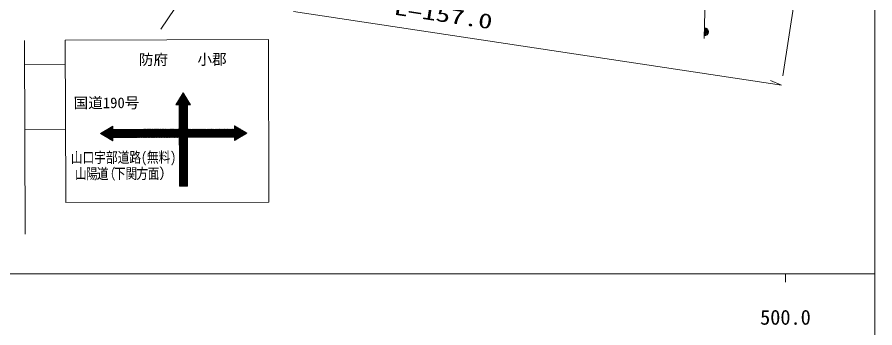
# Model space of a CAD drawing. Units: millimetres, scale not verified. Extents: x 40000 to 680000, y 20000 to 380000.
# Drawn here: x 473475 to 579000, y 198357 to 236613 of the extents above; entities that cross this region are included whole.
import ezdxf
from ezdxf.enums import TextEntityAlignment as Align

# ---------------------------------------------------------------- set-up
doc = ezdxf.new("R2010")
doc.units = ezdxf.units.MM
doc.header["$LTSCALE"] = 1000
doc.linetypes.add('CHAIN', pattern=[18.5, 12, -1.5, 3.5, -1.5])
for name, color, linetype, lineweight in [('M-BGD', 7, 'Continuous', 13), ('M-BMK', 2, 'CHAIN', 13), ('M-STR-HTXT', 7, 'Continuous', 13), ('M-STR-STRC', 7, 'Continuous', 13), ('M-TTL-BAND', 7, 'Continuous', 13)]:
    doc.layers.add(name, color=color, linetype=linetype, lineweight=lineweight)
doc.styles.add('ＭＳ ゴシック', font='')
doc.styles.get('ＭＳ ゴシック').set_extended_font_data('MS Gothic')

msp = doc.modelspace()

# ---------------------------------------------------------------- linework, layer by layer
at = {"layer": 'M-BGD'}
for p, q in [((558402, 250296), (558014, 233970)), ((558075, 235311), (558110, 234323)), ((558463, 234903), (558101, 234570)), ((558110, 234323), (558210, 235277)), ((558210, 235277), (558263, 234367)), ((558263, 234367), (558343, 235211)), ((558343, 235211), (558431, 234509)), ((558431, 234509), (558463, 234903))]:
    msp.add_line(p, q, dxfattribs=at)
msp.add_arc((558032, 234810), 500, 268.64194, 88.64193, dxfattribs=at)
at = {"layer": 'M-BMK'}
msp.add_line((572252, 259539), (567524, 228225), dxfattribs=at)
at = {"layer": 'M-STR-HTXT'}
for p, q in [((567524, 228225), (507464, 237305)), ((566152, 228820), (567524, 228225))]:
    msp.add_line(p, q, dxfattribs=at)
at = {"layer": 'M-STR-STRC'}
for p, q in [((508991, 261603), (491146, 235136)), ((474395, 233749), (474471, 209873)), ((479394, 233765), (504385, 233845)), ((479454, 214772), (479394, 233765)), ((504385, 233845), (504448, 213852)), ((479403, 230766), (474405, 230750)), ((493909, 227314), (493014, 225811)), ((493079, 225811), (494161, 226893)), ((493127, 226000), (494108, 226981)), ((493335, 226350), (494055, 227070)), ((493544, 226700), (494002, 227158)), ((494794, 225817), (493681, 226930)), ((494608, 226145), (493734, 227019)), ((493752, 227050), (493949, 227247)), ((494397, 226496), (493786, 227107)), ((494187, 226848), (493839, 227196)), ((493977, 227199), (493892, 227285)), ((493909, 227314), (494804, 225817)), ((493102, 225811), (493047, 225867)), ((493243, 225812), (493100, 225955)), ((493384, 225812), (493153, 226044)), ((494417, 224922), (493206, 226133)), ((493221, 225812), (494214, 226804)), ((494416, 225064), (493258, 226221)), ((494416, 225205), (493311, 226310)), ((493363, 225812), (494266, 226716)), ((494415, 225347), (493364, 226398)), ((493414, 225722), (494319, 226627)), ((493415, 225581), (494372, 226539)), ((493415, 225440), (494425, 226450)), ((493416, 225299), (494478, 226362)), ((493416, 225158), (494531, 226273)), ((494415, 225489), (493417, 226487)), ((493417, 225017), (494584, 226185)), ((493417, 224876), (494637, 226096)), ((494414, 225631), (493470, 226576)), ((494414, 225773), (493522, 226664)), ((494512, 225816), (493575, 226753)), ((494653, 225816), (493628, 226842)), ((494498, 225816), (494690, 226007)), ((494640, 225816), (494743, 225919)), ((494782, 225817), (494795, 225830)), ((493414, 225812), (493014, 225811)), ((493414, 225812), (493446, 215816)), ((494417, 224780), (493414, 225783)), ((494417, 224638), (493415, 225641)), ((494418, 224496), (493415, 225499)), ((494418, 224354), (493416, 225357)), ((494419, 224212), (493416, 225215)), ((494419, 224070), (493416, 225073)), ((494420, 223929), (493417, 224931)), ((494420, 223787), (493417, 224790)), ((493418, 224735), (494414, 225732)), ((493418, 224594), (494414, 225591)), ((493418, 224453), (494415, 225450)), ((493419, 224312), (494415, 225309)), ((493419, 224171), (494416, 225168)), ((493420, 224030), (494416, 225027)), ((493420, 223889), (494417, 224886)), ((494414, 225816), (494804, 225817)), ((494446, 215819), (494414, 225816)), ((492473, 221811), (494420, 223758)), ((494421, 223645), (493418, 224648)), ((494421, 223503), (493418, 224506)), ((494422, 223361), (493419, 224364)), ((494422, 223219), (493419, 224222)), ((494422, 223077), (493420, 224080)), ((494423, 222935), (493420, 223938)), ((495397, 221820), (493420, 223796)), ((493421, 223749), (494417, 224745)), ((493421, 223608), (494418, 224604)), ((493422, 223467), (494418, 224463)), ((493422, 223326), (494418, 224322)), ((493422, 223185), (494419, 224181)), ((493423, 223044), (494419, 224040)), ((493423, 222903), (494420, 223899)), ((479429, 222769), (474430, 222753)), ((485235, 223187), (483739, 222283)), ((483924, 222171), (484489, 222736)), ((484012, 222118), (484846, 222952)), ((484100, 222065), (485203, 223168)), ((484189, 222012), (485236, 223059)), ((484277, 221959), (485236, 222918)), ((484365, 221906), (485247, 222787)), ((485247, 221788), (484370, 222664)), ((484453, 221852), (485389, 222788)), ((485388, 221788), (484458, 222718)), ((484542, 221799), (485531, 222788)), ((485529, 221789), (484546, 222771)), ((484630, 221746), (485673, 222789)), ((485670, 221789), (484635, 222824)), ((484718, 221693), (485815, 222789)), ((485811, 221790), (484723, 222878)), ((484806, 221640), (485956, 222790)), ((485952, 221790), (484811, 222931)), ((484895, 221587), (486098, 222790)), ((486093, 221791), (484899, 222984)), ((484983, 221533), (486240, 222791)), ((485237, 222788), (484987, 223037)), ((485236, 222930), (485075, 223091)), ((485236, 223072), (485163, 223144)), ((485237, 222787), (485235, 223187)), ((488235, 222797), (485237, 222787)), ((486234, 221791), (485237, 222787)), ((486375, 221791), (485378, 222788)), ((485379, 221788), (486382, 222791)), ((486515, 221792), (485519, 222788)), ((485521, 221789), (486524, 222792)), ((486656, 221792), (485660, 222789)), ((485663, 221789), (486666, 222792)), ((486797, 221793), (485801, 222789)), ((485805, 221790), (486808, 222792)), ((486938, 221793), (485942, 222790)), ((485947, 221790), (486950, 222793)), ((487079, 221794), (486083, 222790)), ((486089, 221791), (487091, 222793)), ((487220, 221794), (486224, 222791)), ((486231, 221791), (487233, 222794)), ((487361, 221795), (486365, 222791)), ((486372, 221791), (487375, 222794)), ((487502, 221795), (486506, 222791)), ((486514, 221792), (487517, 222795)), ((487643, 221795), (486647, 222792)), ((486656, 221792), (487659, 222795)), ((487784, 221796), (486788, 222792)), ((486798, 221793), (487801, 222796)), ((487925, 221796), (486929, 222793)), ((486940, 221793), (487943, 222796)), ((488066, 221797), (487070, 222793)), ((487082, 221794), (488085, 222797)), ((488207, 221797), (487211, 222794)), ((487224, 221794), (488226, 222797)), ((488348, 221798), (487352, 222794)), ((487365, 221795), (488368, 222797)), ((488489, 221798), (487493, 222795)), ((487507, 221795), (488510, 222798)), ((488630, 221799), (487634, 222795)), ((487649, 221795), (488652, 222798)), ((488771, 221799), (487775, 222796)), ((487791, 221796), (488794, 222799)), ((488912, 221800), (487916, 222796)), ((487933, 221796), (488936, 222799)), ((489053, 221800), (488057, 222796)), ((488075, 221797), (489078, 222800)), ((489194, 221800), (488197, 222797)), ((488217, 221797), (489220, 222800)), ((488235, 222797), (500231, 222835)), ((489335, 221801), (488338, 222797)), ((488359, 221798), (489361, 222801)), ((489476, 221801), (488479, 222798)), ((488500, 221798), (489503, 222801)), ((489617, 221802), (488620, 222798)), ((488642, 221799), (489645, 222801)), ((489758, 221802), (488761, 222799)), ((488784, 221799), (489787, 222802)), ((489899, 221803), (488902, 222799)), ((488926, 221800), (489929, 222802)), ((490040, 221803), (489043, 222800)), ((489068, 221800), (490071, 222803)), ((490181, 221804), (489184, 222800)), ((489210, 221800), (490213, 222803)), ((490322, 221804), (489325, 222800)), ((489352, 221801), (490355, 222804)), ((490463, 221804), (489466, 222801)), ((489494, 221801), (490496, 222804)), ((490604, 221805), (489607, 222801)), ((489635, 221802), (490638, 222805)), ((490745, 221805), (489748, 222802)), ((489777, 221802), (490780, 222805)), ((490886, 221806), (489889, 222802)), ((489919, 221803), (490922, 222806)), ((491027, 221806), (490030, 222803)), ((490061, 221803), (491064, 222806)), ((491168, 221807), (490171, 222803)), ((490203, 221804), (491206, 222806)), ((491309, 221807), (490312, 222804)), ((490345, 221804), (491348, 222807)), ((491450, 221808), (490453, 222804)), ((490487, 221805), (491490, 222807)), ((491590, 221808), (490594, 222805)), ((490629, 221805), (491631, 222808)), ((491731, 221808), (490735, 222805)), ((490770, 221805), (491773, 222808)), ((491872, 221809), (490876, 222805)), ((490912, 221806), (491915, 222809)), ((492013, 221809), (491017, 222806)), ((491054, 221806), (492057, 222809)), ((492154, 221810), (491158, 222806)), ((491196, 221807), (492199, 222810)), ((492295, 221810), (491299, 222807)), ((491338, 221807), (492341, 222810)), ((492436, 221811), (491440, 222807)), ((491480, 221808), (492483, 222811)), ((492577, 221811), (491581, 222808)), ((491622, 221808), (492625, 222811)), ((492718, 221812), (491722, 222808)), ((491764, 221809), (492766, 222811)), ((492859, 221812), (491863, 222809)), ((491905, 221809), (492908, 222812)), ((493000, 221813), (492004, 222809)), ((492047, 221810), (493050, 222812)), ((493141, 221813), (492145, 222809)), ((492189, 221810), (493192, 222813)), ((493282, 221813), (492286, 222810)), ((492331, 221810), (493334, 222813)), ((493423, 221814), (492427, 222810)), ((494429, 220949), (492568, 222811)), ((492615, 221811), (494421, 223617)), ((494429, 221091), (492709, 222811)), ((492757, 221812), (494421, 223476)), ((494428, 221233), (492850, 222812)), ((492899, 221812), (494422, 223335)), ((494428, 221375), (492991, 222812)), ((493040, 221813), (494422, 223194)), ((494427, 221517), (493132, 222813)), ((493182, 221813), (494423, 223053)), ((494427, 221659), (493272, 222813)), ((493324, 221814), (494423, 222912)), ((494427, 221800), (493413, 222814)), ((495256, 221820), (493421, 223655)), ((495115, 221819), (493421, 223513)), ((494974, 221819), (493422, 223371)), ((494833, 221818), (493422, 223229)), ((494692, 221818), (493423, 223087)), ((494551, 221817), (493423, 222945)), ((493427, 221775), (494469, 222817)), ((493427, 221634), (494611, 222817)), ((493428, 221493), (494753, 222818)), ((493428, 221352), (494895, 222818)), ((493429, 221211), (495036, 222819)), ((493429, 221070), (495178, 222819)), ((493430, 220929), (495320, 222820)), ((494459, 221817), (495462, 222820)), ((495538, 221821), (494541, 222817)), ((494601, 221818), (495604, 222820)), ((495679, 221821), (494682, 222818)), ((494743, 221818), (495746, 222821)), ((495820, 221822), (494823, 222818)), ((494885, 221819), (495888, 222821)), ((495961, 221822), (494964, 222818)), ((495027, 221819), (496030, 222822)), ((496102, 221822), (495105, 222819)), ((495169, 221819), (496171, 222822)), ((496243, 221823), (495246, 222819)), ((495310, 221820), (496313, 222823)), ((496384, 221823), (495387, 222820)), ((495452, 221820), (496455, 222823)), ((496525, 221824), (495528, 222820)), ((495594, 221821), (496597, 222824)), ((496665, 221824), (495669, 222821)), ((495736, 221821), (496739, 222824)), ((496806, 221825), (495810, 222821)), ((495878, 221822), (496881, 222825)), ((496947, 221825), (495951, 222822)), ((496020, 221822), (497023, 222825)), ((497088, 221826), (496092, 222822)), ((496162, 221823), (497165, 222825)), ((497229, 221826), (496233, 222822)), ((496304, 221823), (497306, 222826)), ((497370, 221826), (496374, 222823)), ((496445, 221824), (497448, 222826)), ((497511, 221827), (496515, 222823)), ((496587, 221824), (497590, 222827)), ((497652, 221827), (496656, 222824)), ((496729, 221824), (497732, 222827)), ((497793, 221828), (496797, 222824)), ((496871, 221825), (497874, 222828)), ((497934, 221828), (496938, 222825)), ((497013, 221825), (498016, 222828)), ((498075, 221829), (497079, 222825)), ((497155, 221826), (498158, 222829)), ((498216, 221829), (497220, 222826)), ((497297, 221826), (498299, 222829)), ((498357, 221830), (497361, 222826)), ((497439, 221827), (498441, 222830)), ((498498, 221830), (497502, 222827)), ((497580, 221827), (498583, 222830)), ((498639, 221831), (497643, 222827)), ((497722, 221828), (498725, 222830)), ((498780, 221831), (497784, 222827)), ((497864, 221828), (498867, 222831)), ((498921, 221831), (497925, 222828)), ((498006, 221828), (499009, 222831)), ((499062, 221832), (498066, 222828)), ((498148, 221829), (499151, 222832)), ((499203, 221832), (498206, 222829)), ((498290, 221829), (499293, 222832)), ((499344, 221833), (498347, 222829)), ((498432, 221830), (499434, 222833)), ((499485, 221833), (498488, 222830)), ((498574, 221830), (499576, 222833)), ((499626, 221834), (498629, 222830)), ((498715, 221831), (499718, 222834)), ((499767, 221834), (498770, 222831)), ((498857, 221831), (499860, 222834)), ((499908, 221835), (498911, 222831)), ((498999, 221832), (500002, 222835)), ((500049, 221835), (499052, 222831)), ((499141, 221832), (500144, 222835)), ((500190, 221835), (499193, 222832)), ((499283, 221833), (500515, 223065)), ((500549, 221617), (499334, 222832)), ((499425, 221833), (500604, 223012)), ((500637, 221671), (499475, 222833)), ((499567, 221833), (500693, 222959)), ((500725, 221725), (499616, 222833)), ((499709, 221834), (500781, 222907)), ((500813, 221778), (499757, 222834)), ((499850, 221834), (500870, 222854)), ((500900, 221832), (499898, 222834)), ((499992, 221835), (500959, 222801)), ((500988, 221886), (500039, 222835)), ((500134, 221835), (501047, 222748)), ((501076, 221939), (500180, 222835)), ((500231, 222835), (500230, 223235)), ((500230, 223235), (501732, 222340)), ((500230, 223204), (500249, 223223)), ((501339, 222100), (500230, 223209)), ((500230, 223063), (500338, 223171)), ((501252, 222046), (500230, 223068)), ((500231, 222922), (500427, 223118)), ((501164, 221993), (500231, 222926)), ((500235, 221794), (501136, 222696)), ((501427, 222154), (500516, 223064)), ((501515, 222207), (500866, 222856)), ((483739, 222283), (485241, 221378)), ((483747, 222278), (483774, 222304)), ((483797, 222248), (483753, 222292)), ((483836, 222224), (484131, 222520)), ((484152, 222034), (483841, 222345)), ((484508, 221820), (483929, 222398)), ((484864, 221605), (484018, 222451)), ((485219, 221391), (484106, 222505)), ((485241, 221511), (484194, 222558)), ((485240, 221653), (484282, 222611)), ((485071, 221480), (485240, 221649)), ((485240, 221788), (488239, 221797)), ((485240, 221788), (485241, 221378)), ((500234, 221836), (488239, 221797)), ((494430, 220807), (493427, 221810)), ((494430, 220665), (493427, 221668)), ((493430, 220788), (494427, 221785)), ((493431, 220647), (494427, 221644)), ((500234, 221836), (500236, 221426)), ((500235, 221653), (501224, 222643)), ((500235, 221512), (501313, 222590)), ((500462, 221564), (500235, 221791)), ((500374, 221510), (500235, 221649)), ((501732, 222340), (500236, 221426)), ((500376, 221512), (501402, 222537)), ((500740, 221734), (501490, 222484)), ((501103, 221956), (501579, 222432)), ((501603, 222261), (501216, 222648)), ((501467, 222178), (501668, 222379)), ((501690, 222315), (501566, 222439)), ((485160, 221427), (485241, 221508)), ((494431, 220524), (493428, 221526)), ((494431, 220382), (493428, 221385)), ((494431, 220240), (493429, 221243)), ((494432, 220098), (493429, 221101)), ((494432, 219956), (493430, 220959)), ((494433, 219814), (493430, 220817)), ((494433, 219672), (493430, 220675)), ((493431, 220506), (494427, 221503)), ((493431, 220365), (494428, 221362)), ((493432, 220224), (494428, 221221)), ((493432, 220083), (494429, 221080)), ((493433, 219942), (494429, 220939)), ((493433, 219801), (494430, 220798)), ((493434, 219660), (494430, 220657)), ((500286, 221456), (500235, 221507)), ((494434, 219530), (493431, 220533)), ((494434, 219389), (493431, 220391)), ((494435, 219247), (493432, 220250)), ((494435, 219105), (493432, 220108)), ((494436, 218963), (493433, 219966)), ((494436, 218821), (493433, 219824)), ((493434, 219519), (494431, 220516)), ((494436, 218679), (493434, 219682)), ((494437, 218537), (493434, 219540)), ((493435, 219378), (494431, 220375)), ((493435, 219237), (494432, 220234)), ((493435, 219096), (494432, 220093)), ((493436, 218955), (494432, 219952)), ((493436, 218814), (494433, 219811)), ((493437, 218674), (494433, 219670)), ((493437, 218533), (494434, 219529)), ((494437, 218395), (493435, 219398)), ((494438, 218254), (493435, 219256)), ((494438, 218112), (493435, 219115)), ((494439, 217970), (493436, 218973)), ((494439, 217828), (493436, 218831)), ((494440, 217686), (493437, 218689)), ((494440, 217544), (493437, 218547)), ((493438, 218392), (494434, 219388)), ((493438, 218251), (494435, 219247)), ((493439, 218110), (494435, 219106)), ((493439, 217969), (494436, 218965)), ((493440, 217828), (494436, 218824)), ((493440, 217687), (494436, 218683)), ((493440, 217546), (494437, 218542)), ((494441, 217402), (493438, 218405)), ((494441, 217260), (493438, 218263)), ((494441, 217119), (493439, 218121)), ((494442, 216977), (493439, 217980)), ((494442, 216835), (493439, 217838)), ((494443, 216693), (493440, 217696)), ((494443, 216551), (493440, 217554)), ((493441, 217405), (494437, 218401)), ((493441, 217264), (494438, 218260)), ((494444, 216409), (493441, 217412)), ((493442, 217123), (494438, 218119)), ((493442, 216982), (494439, 217978)), ((493443, 216841), (494439, 217837)), ((493443, 216700), (494440, 217696)), ((493444, 216559), (494440, 217555)), ((493444, 216418), (494440, 217414)), ((494444, 216267), (493441, 217270)), ((494445, 216126), (493442, 217128)), ((494445, 215984), (493442, 216986)), ((494446, 215842), (493443, 216845)), ((494327, 215819), (493443, 216703)), ((493444, 216277), (494441, 217273)), ((494186, 215818), (493444, 216561)), ((494045, 215818), (493444, 216419)), ((493445, 216136), (494441, 217133)), ((493445, 215995), (494442, 216992)), ((493446, 215854), (494442, 216851)), ((493550, 215816), (494443, 216710)), ((493691, 215817), (494443, 216569)), ((493833, 215817), (494444, 216428)), ((493904, 215818), (493444, 216277)), ((493763, 215817), (493445, 216135)), ((493622, 215817), (493445, 215993)), ((493481, 215816), (493446, 215851)), ((493446, 215816), (494446, 215819)), ((493975, 215818), (494444, 216287)), ((494117, 215818), (494445, 216146)), ((494259, 215819), (494445, 216005)), ((494401, 215819), (494445, 215864)), ((479457, 213772), (479454, 214772)), ((479457, 213772), (504448, 213852))]:
    msp.add_line(p, q, dxfattribs=at)
at = {"layer": 'M-TTL-BAND'}
for p, q in [((579000, 20000), (579000, 370000)), ((40000, 205000), (579000, 205000)), ((568000, 205000), (568000, 204000))]:
    msp.add_line(p, q, dxfattribs=at)

# ---------------------------------------------------------------- texts
at = {"layer": 'M-STR-HTXT', "style": 'ＭＳ ゴシック', "width": 1.4}
msp.add_text('L=157.0', height=1833, rotation=351.402, dxfattribs=at).set_placement((519646, 236396), align=Align.BOTTOM_LEFT)
at = {"layer": 'M-STR-STRC', "style": 'ＭＳ ゴシック'}
for s, p in [('防府\u3000\u3000小郡', (488450, 230330)), ('国道190号', (480422, 224994)), ('）', (490945, 216308))]:
    msp.add_text(s, height=1320, rotation=0.183, dxfattribs=at).set_placement(p, align=Align.BOTTOM_LEFT)
at = {"layer": 'M-STR-STRC', "style": 'ＭＳ ゴシック', "width": 0.8}
msp.add_text('山口宇部道路(無料)', height=1320, rotation=0.183, dxfattribs=at).set_placement((486563, 218293), align=Align.BOTTOM_CENTER)
for s, p in [('山', (480589, 216275)), ('陽', (481948, 216279)), ('道', (483278, 216283)), ('（', (484121, 216258)), ('下', (485387, 216290)), ('関', (486817, 216295)), ('方', (488156, 216299)), ('面', (489536, 216303))]:
    msp.add_text(s, height=1320, rotation=0.183, dxfattribs=at).set_placement(p, align=Align.BOTTOM_LEFT)
at = {"layer": 'M-TTL-BAND', "style": 'ＭＳ ゴシック'}
msp.add_text('500.0', height=1833, dxfattribs=at).set_placement((568000, 198195), align=Align.BOTTOM_CENTER)

doc.saveas('drawing.dxf')
